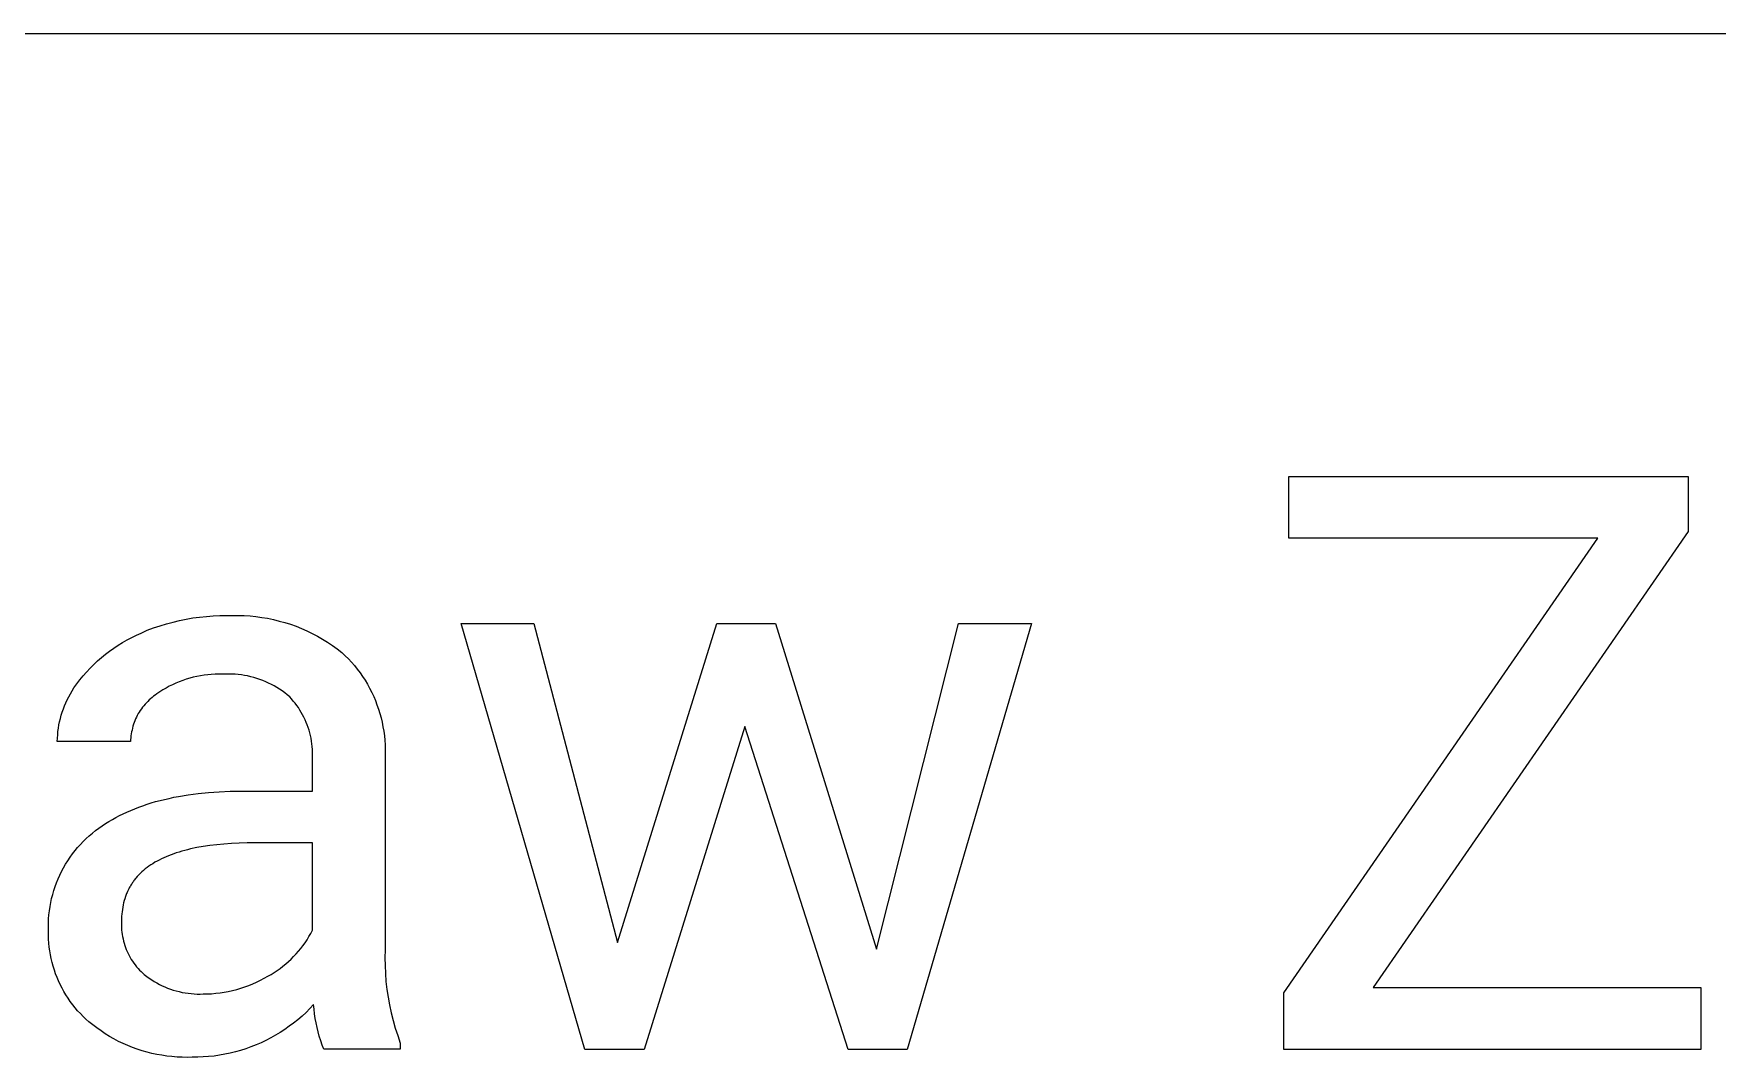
# Model space of a CAD drawing. Header units: millimetres. Extents: x -962 to 3068, y -237 to 2578.
# Drawn here: x 2133.1 to 2245.2, y 145.1 to 213.2 of the extents above; entities that cross this region are included whole.
import ezdxf

# ---------------------------------------------------------------- set-up
doc = ezdxf.new("R2010")
doc.units = ezdxf.units.MM
doc.header["$MEASUREMENT"] = 0
doc.layers.add('Domyślny', color=7, linetype='Continuous', true_color=0x000000)

msp = doc.modelspace()

# ---------------------------------------------------------------- linework, layer by layer
at = {"layer": 'Domyślny', "color": 18, "lineweight": 15, "true_color": 0x000000}
for p, q in [((3063.98, 213.22), (1544.75, 213.22)), ((2216.64, 179.62), (2216.64, 183.74)), ((2216.64, 183.74), (2243.24, 183.74)), ((2243.24, 183.74), (2243.24, 180.08)), ((2216.3, 149.36), (2237.21, 179.62)), ((2237.21, 179.62), (2216.64, 179.62)), ((2243.24, 180.08), (2222.25, 149.7)), ((2141.06, 173.65), (2141.49, 173.79)), ((2141.49, 173.79), (2141.92, 173.93)), ((2141.92, 173.93), (2142.35, 174.04)), ((2142.35, 174.04), (2142.79, 174.15)), ((2142.79, 174.15), (2143.23, 174.24)), ((2143.23, 174.24), (2143.67, 174.31)), ((2143.67, 174.31), (2144.12, 174.37)), ((2144.12, 174.37), (2144.57, 174.42)), ((2144.57, 174.42), (2145.02, 174.45)), ((2145.02, 174.45), (2145.47, 174.47)), ((2145.47, 174.47), (2145.92, 174.47)), ((2145.92, 174.47), (2146.31, 174.48)), ((2146.31, 174.48), (2146.7, 174.48)), ((2146.7, 174.48), (2147.09, 174.47)), ((2147.09, 174.47), (2147.48, 174.45)), ((2147.48, 174.45), (2147.87, 174.41)), ((2147.87, 174.41), (2148.26, 174.35)), ((2148.26, 174.35), (2148.65, 174.29)), ((2148.65, 174.29), (2149.03, 174.21)), ((2149.03, 174.21), (2149.42, 174.11)), ((2149.42, 174.11), (2149.79, 174.01)), ((2149.79, 174.01), (2150.17, 173.89)), ((2150.17, 173.89), (2150.54, 173.76)), ((2150.54, 173.76), (2150.9, 173.61)), ((2169.77, 145.58), (2161.53, 173.94)), ((2161.53, 173.94), (2166.37, 173.94)), ((2166.37, 173.94), (2171.95, 152.71)), ((2171.95, 152.71), (2178.55, 173.94)), ((2178.55, 173.94), (2182.46, 173.94)), ((2182.46, 173.94), (2189.19, 152.26)), ((2189.19, 152.26), (2194.64, 173.94)), ((2199.5, 173.94), (2191.23, 145.58)), ((2194.64, 173.94), (2199.5, 173.94)), ((2138.7, 172.5), (2138.99, 172.68)), ((2138.99, 172.68), (2139.29, 172.86)), ((2139.29, 172.86), (2139.6, 173.02)), ((2139.6, 173.02), (2139.91, 173.17)), ((2139.91, 173.17), (2140.23, 173.31)), ((2140.23, 173.31), (2140.64, 173.49)), ((2140.64, 173.49), (2141.06, 173.65)), ((2150.9, 173.61), (2151.26, 173.45)), ((2151.26, 173.45), (2151.61, 173.28)), ((2151.61, 173.28), (2151.96, 173.1)), ((2151.96, 173.1), (2152.3, 172.9)), ((2152.3, 172.9), (2152.64, 172.7)), ((2152.64, 172.7), (2152.96, 172.48)), ((2137.33, 171.45), (2137.59, 171.68)), ((2137.59, 171.68), (2137.86, 171.9)), ((2137.86, 171.9), (2138.13, 172.11)), ((2138.13, 172.11), (2138.41, 172.31)), ((2138.41, 172.31), (2138.7, 172.5)), ((2152.96, 172.48), (2153.28, 172.25)), ((2153.28, 172.25), (2153.59, 172.01)), ((2153.59, 172.01), (2153.81, 171.8)), ((2153.81, 171.8), (2154.03, 171.59)), ((2154.03, 171.59), (2154.23, 171.37)), ((2136.15, 170.19), (2136.36, 170.45)), ((2136.36, 170.45), (2136.59, 170.71)), ((2136.59, 170.71), (2136.83, 170.97)), ((2136.83, 170.97), (2137.07, 171.21)), ((2137.07, 171.21), (2137.33, 171.45)), ((2143.93, 170.42), (2143.7, 170.36)), ((2144.17, 170.46), (2143.93, 170.42)), ((2144.42, 170.5), (2144.17, 170.46)), ((2144.66, 170.53), (2144.42, 170.5)), ((2144.9, 170.55), (2144.66, 170.53)), ((2145.15, 170.56), (2144.9, 170.55)), ((2145.39, 170.57), (2145.15, 170.56)), ((2145.63, 170.56), (2145.39, 170.57)), ((2145.84, 170.57), (2145.63, 170.56)), ((2146.06, 170.58), (2145.84, 170.57)), ((2146.27, 170.57), (2146.06, 170.58)), ((2146.48, 170.56), (2146.27, 170.57)), ((2146.69, 170.54), (2146.48, 170.56)), ((2146.9, 170.52), (2146.69, 170.54)), ((2147.1, 170.49), (2146.9, 170.52)), ((2147.31, 170.45), (2147.1, 170.49)), ((2147.52, 170.4), (2147.31, 170.45)), ((2147.72, 170.35), (2147.52, 170.4)), ((2154.23, 171.37), (2154.43, 171.14)), ((2154.43, 171.14), (2154.62, 170.9)), ((2154.62, 170.9), (2154.8, 170.66)), ((2154.8, 170.66), (2154.97, 170.41)), ((2154.97, 170.41), (2155.14, 170.16)), ((2135.52, 169.27), (2135.63, 169.46)), ((2135.63, 169.46), (2135.75, 169.65)), ((2135.75, 169.65), (2135.88, 169.83)), ((2135.88, 169.83), (2136.01, 170.01)), ((2136.01, 170.01), (2136.15, 170.19)), ((2141.47, 169.39), (2141.27, 169.25)), ((2141.68, 169.52), (2141.47, 169.39)), ((2141.89, 169.64), (2141.68, 169.52)), ((2142.1, 169.76), (2141.89, 169.64)), ((2142.32, 169.87), (2142.1, 169.76)), ((2142.54, 169.97), (2142.32, 169.87)), ((2142.77, 170.07), (2142.54, 169.97)), ((2143, 170.15), (2142.77, 170.07)), ((2143.23, 170.23), (2143, 170.15)), ((2143.46, 170.3), (2143.23, 170.23)), ((2143.7, 170.36), (2143.46, 170.3)), ((2147.92, 170.29), (2147.72, 170.35)), ((2148.12, 170.22), (2147.92, 170.29)), ((2148.32, 170.15), (2148.12, 170.22)), ((2148.52, 170.07), (2148.32, 170.15)), ((2148.71, 169.98), (2148.52, 170.07)), ((2148.9, 169.89), (2148.71, 169.98)), ((2149.08, 169.79), (2148.9, 169.89)), ((2149.27, 169.68), (2149.08, 169.79)), ((2149.44, 169.57), (2149.27, 169.68)), ((2149.62, 169.45), (2149.44, 169.57)), ((2149.79, 169.32), (2149.62, 169.45)), ((2149.95, 169.19), (2149.79, 169.32)), ((2155.14, 170.16), (2155.29, 169.9)), ((2155.29, 169.9), (2155.44, 169.63)), ((2155.44, 169.63), (2155.58, 169.36)), ((2155.58, 169.36), (2155.71, 169.09)), ((2134.98, 168.05), (2135.05, 168.26)), ((2135.05, 168.26), (2135.13, 168.47)), ((2135.13, 168.47), (2135.22, 168.67)), ((2135.22, 168.67), (2135.31, 168.87)), ((2135.31, 168.87), (2135.41, 169.07)), ((2135.41, 169.07), (2135.52, 169.27)), ((2140.17, 168.16), (2140.1, 168.05)), ((2140.25, 168.27), (2140.17, 168.16)), ((2140.32, 168.37), (2140.25, 168.27)), ((2140.4, 168.47), (2140.32, 168.37)), ((2140.49, 168.57), (2140.4, 168.47)), ((2140.58, 168.67), (2140.49, 168.57)), ((2140.67, 168.76), (2140.58, 168.67)), ((2140.76, 168.85), (2140.67, 168.76)), ((2140.86, 168.93), (2140.76, 168.85)), ((2140.96, 169.02), (2140.86, 168.93)), ((2141.06, 169.1), (2140.96, 169.02)), ((2141.16, 169.17), (2141.06, 169.1)), ((2141.27, 169.25), (2141.16, 169.17)), ((2150.12, 169.06), (2149.95, 169.19)), ((2150.24, 168.92), (2150.12, 169.06)), ((2150.36, 168.78), (2150.24, 168.92)), ((2150.48, 168.64), (2150.36, 168.78)), ((2150.59, 168.49), (2150.48, 168.64)), ((2150.7, 168.34), (2150.59, 168.49)), ((2150.8, 168.18), (2150.7, 168.34)), ((2150.89, 168.02), (2150.8, 168.18)), ((2155.71, 169.09), (2155.83, 168.81)), ((2155.83, 168.81), (2155.93, 168.53)), ((2155.93, 168.53), (2156.03, 168.24)), ((2156.03, 168.24), (2156.12, 167.95)), ((2134.72, 166.97), (2134.75, 167.19)), ((2134.75, 167.19), (2134.8, 167.4)), ((2134.8, 167.4), (2134.85, 167.62)), ((2134.85, 167.62), (2134.91, 167.84)), ((2134.91, 167.84), (2134.98, 168.05)), ((2139.68, 167.1), (2139.65, 166.98)), ((2139.72, 167.23), (2139.68, 167.1)), ((2139.76, 167.35), (2139.72, 167.23)), ((2139.81, 167.47), (2139.76, 167.35)), ((2139.86, 167.59), (2139.81, 167.47)), ((2139.91, 167.71), (2139.86, 167.59)), ((2139.97, 167.82), (2139.91, 167.71)), ((2140.04, 167.94), (2139.97, 167.82)), ((2140.1, 168.05), (2140.04, 167.94)), ((2150.98, 167.86), (2150.89, 168.02)), ((2151.07, 167.7), (2150.98, 167.86)), ((2151.15, 167.53), (2151.07, 167.7)), ((2151.22, 167.36), (2151.15, 167.53)), ((2151.29, 167.19), (2151.22, 167.36)), ((2151.35, 167.01), (2151.29, 167.19)), ((2156.12, 167.95), (2156.2, 167.66)), ((2156.2, 167.66), (2156.27, 167.37)), ((2156.27, 167.37), (2156.33, 167.07)), ((2156.33, 167.07), (2156.38, 166.77)), ((2180.42, 167.08), (2173.71, 145.58)), ((2187.3, 145.58), (2180.42, 167.08)), ((2134.64, 166.08), (2134.65, 166.3)), ((2139.53, 166.08), (2134.64, 166.08)), ((2134.65, 166.3), (2134.67, 166.52)), ((2134.67, 166.52), (2134.69, 166.75)), ((2134.69, 166.75), (2134.72, 166.97)), ((2139.54, 166.34), (2139.53, 166.21)), ((2139.53, 166.21), (2139.53, 166.08)), ((2139.55, 166.47), (2139.54, 166.34)), ((2139.57, 166.6), (2139.55, 166.47)), ((2139.59, 166.72), (2139.57, 166.6)), ((2139.62, 166.85), (2139.59, 166.72)), ((2139.65, 166.98), (2139.62, 166.85)), ((2151.41, 166.84), (2151.35, 167.01)), ((2151.46, 166.66), (2151.41, 166.84)), ((2151.5, 166.48), (2151.46, 166.66)), ((2151.54, 166.3), (2151.5, 166.48)), ((2151.57, 166.11), (2151.54, 166.3)), ((2151.6, 165.93), (2151.57, 166.11)), ((2151.62, 165.75), (2151.6, 165.93)), ((2156.38, 166.77), (2156.42, 166.47)), ((2156.42, 166.47), (2156.45, 166.17)), ((2156.45, 166.17), (2156.47, 165.87)), ((2151.63, 165.56), (2151.62, 165.75)), ((2151.64, 165.38), (2151.63, 165.56)), ((2151.63, 165.01), (2151.64, 165.19)), ((2151.63, 162.78), (2151.63, 165.01)), ((2151.64, 165.19), (2151.64, 165.38)), ((2156.47, 165.87), (2156.48, 165.56)), ((2156.48, 165.56), (2156.48, 165.26)), ((2156.48, 165.26), (2156.48, 152.22)), ((2143.36, 162.54), (2144.03, 162.62)), ((2144.03, 162.62), (2144.72, 162.69)), ((2144.72, 162.69), (2145.43, 162.74)), ((2145.43, 162.74), (2146.16, 162.77)), ((2146.16, 162.77), (2146.91, 162.78)), ((2146.91, 162.78), (2151.63, 162.78)), ((2139.28, 161.39), (2139.54, 161.5)), ((2139.54, 161.5), (2139.8, 161.61)), ((2139.8, 161.61), (2140.07, 161.71)), ((2140.07, 161.71), (2140.34, 161.81)), ((2140.34, 161.81), (2140.62, 161.91)), ((2140.62, 161.91), (2140.9, 162)), ((2140.9, 162), (2141.19, 162.08)), ((2141.19, 162.08), (2141.49, 162.16)), ((2141.49, 162.16), (2141.78, 162.23)), ((2141.78, 162.23), (2142.09, 162.3)), ((2142.09, 162.3), (2142.4, 162.37)), ((2142.4, 162.37), (2142.71, 162.43)), ((2142.71, 162.43), (2143.36, 162.54)), ((2137.2, 160.16), (2137.42, 160.32)), ((2137.42, 160.32), (2137.63, 160.47)), ((2137.63, 160.47), (2137.85, 160.62)), ((2137.85, 160.62), (2138.08, 160.76)), ((2138.08, 160.76), (2138.31, 160.89)), ((2138.31, 160.89), (2138.54, 161.03)), ((2138.54, 161.03), (2138.78, 161.15)), ((2138.78, 161.15), (2139.03, 161.27)), ((2139.03, 161.27), (2139.28, 161.39)), ((2136, 159.03), (2136.18, 159.23)), ((2136.18, 159.23), (2136.37, 159.43)), ((2136.37, 159.43), (2136.57, 159.62)), ((2136.57, 159.62), (2136.77, 159.81)), ((2136.77, 159.81), (2136.98, 159.99)), ((2136.98, 159.99), (2137.2, 160.16)), ((2145.26, 159.21), (2144.8, 159.16)), ((2145.74, 159.26), (2145.26, 159.21)), ((2146.24, 159.3), (2145.74, 159.26)), ((2146.75, 159.32), (2146.24, 159.3)), ((2147.28, 159.34), (2146.75, 159.32)), ((2147.83, 159.34), (2147.28, 159.34)), ((2151.63, 159.34), (2147.83, 159.34)), ((2151.63, 153.52), (2151.63, 159.34)), ((2135.2, 157.92), (2135.34, 158.15)), ((2135.34, 158.15), (2135.5, 158.38)), ((2135.5, 158.38), (2135.66, 158.6)), ((2135.66, 158.6), (2135.83, 158.82)), ((2135.83, 158.82), (2136, 159.03)), ((2141.29, 158.12), (2141.14, 158.04)), ((2141.43, 158.19), (2141.29, 158.12)), ((2141.58, 158.27), (2141.43, 158.19)), ((2141.74, 158.34), (2141.58, 158.27)), ((2141.89, 158.41), (2141.74, 158.34)), ((2142.06, 158.48), (2141.89, 158.41)), ((2142.22, 158.54), (2142.06, 158.48)), ((2142.4, 158.61), (2142.22, 158.54)), ((2142.57, 158.67), (2142.4, 158.61)), ((2142.75, 158.72), (2142.57, 158.67)), ((2142.94, 158.78), (2142.75, 158.72)), ((2143.13, 158.83), (2142.94, 158.78)), ((2143.32, 158.88), (2143.13, 158.83)), ((2143.52, 158.93), (2143.32, 158.88)), ((2143.93, 159.02), (2143.52, 158.93)), ((2144.36, 159.09), (2143.93, 159.02)), ((2144.8, 159.16), (2144.36, 159.09)), ((2134.59, 156.68), (2134.7, 156.94)), ((2134.7, 156.94), (2134.81, 157.19)), ((2134.81, 157.19), (2134.93, 157.44)), ((2134.93, 157.44), (2135.06, 157.68)), ((2135.06, 157.68), (2135.2, 157.92)), ((2139.88, 156.98), (2139.83, 156.93)), ((2139.97, 157.09), (2139.88, 156.98)), ((2140.07, 157.2), (2139.97, 157.09)), ((2140.17, 157.3), (2140.07, 157.2)), ((2140.28, 157.4), (2140.17, 157.3)), ((2140.39, 157.5), (2140.28, 157.4)), ((2140.5, 157.6), (2140.39, 157.5)), ((2140.62, 157.69), (2140.5, 157.6)), ((2140.75, 157.78), (2140.62, 157.69)), ((2140.88, 157.87), (2140.75, 157.78)), ((2141.01, 157.95), (2140.88, 157.87)), ((2141.14, 158.04), (2141.01, 157.95)), ((2134.27, 155.63), (2134.34, 155.9)), ((2134.34, 155.9), (2134.41, 156.16)), ((2134.41, 156.16), (2134.5, 156.42)), ((2134.5, 156.42), (2134.59, 156.68)), ((2139.24, 155.89), (2139.19, 155.76)), ((2139.26, 155.96), (2139.24, 155.89)), ((2139.29, 156.03), (2139.26, 155.96)), ((2139.32, 156.09), (2139.29, 156.03)), ((2139.35, 156.15), (2139.32, 156.09)), ((2139.38, 156.22), (2139.35, 156.15)), ((2139.41, 156.28), (2139.38, 156.22)), ((2139.44, 156.34), (2139.41, 156.28)), ((2139.48, 156.4), (2139.44, 156.34)), ((2139.51, 156.46), (2139.48, 156.4)), ((2139.55, 156.52), (2139.51, 156.46)), ((2139.59, 156.58), (2139.55, 156.52)), ((2139.63, 156.64), (2139.59, 156.58)), ((2139.66, 156.7), (2139.63, 156.64)), ((2139.71, 156.76), (2139.66, 156.7)), ((2139.75, 156.82), (2139.71, 156.76)), ((2139.79, 156.87), (2139.75, 156.82)), ((2139.83, 156.93), (2139.79, 156.87)), ((2134.09, 154.55), (2134.12, 154.82)), ((2134.12, 154.82), (2134.16, 155.09)), ((2134.16, 155.09), (2134.21, 155.36)), ((2134.21, 155.36), (2134.27, 155.63)), ((2138.96, 154.75), (2138.94, 154.6)), ((2138.98, 154.9), (2138.96, 154.75)), ((2139, 155.05), (2138.98, 154.9)), ((2139.03, 155.2), (2139, 155.05)), ((2139.06, 155.34), (2139.03, 155.2)), ((2139.1, 155.49), (2139.06, 155.34)), ((2139.14, 155.62), (2139.1, 155.49)), ((2139.19, 155.76), (2139.14, 155.62)), ((2134.06, 154), (2134.07, 154.27)), ((2134.06, 153.73), (2134.06, 154)), ((2134.07, 153.45), (2134.06, 153.73)), ((2134.07, 154.27), (2134.09, 154.55)), ((2138.93, 154.28), (2138.92, 154.12)), ((2138.92, 154.12), (2138.92, 153.97)), ((2138.92, 153.97), (2138.92, 153.83)), ((2138.92, 153.83), (2138.92, 153.68)), ((2138.92, 153.68), (2138.93, 153.53)), ((2138.94, 154.6), (2138.93, 154.44)), ((2138.93, 154.44), (2138.93, 154.28)), ((2134.06, 153.19), (2134.07, 153.45)), ((2134.07, 152.93), (2134.06, 153.19)), ((2134.09, 152.66), (2134.07, 152.93)), ((2134.11, 152.4), (2134.09, 152.66)), ((2138.93, 153.53), (2138.95, 153.38)), ((2138.95, 153.38), (2138.96, 153.23)), ((2138.96, 153.23), (2138.99, 153.09)), ((2138.99, 153.09), (2139.02, 152.94)), ((2139.02, 152.94), (2139.05, 152.8)), ((2139.05, 152.8), (2139.09, 152.66)), ((2139.09, 152.66), (2139.14, 152.51)), ((2139.14, 152.51), (2139.18, 152.37)), ((2150.86, 152.3), (2151, 152.49)), ((2151, 152.49), (2151.14, 152.69)), ((2151.14, 152.69), (2151.28, 152.89)), ((2151.28, 152.89), (2151.4, 153.1)), ((2151.4, 153.1), (2151.52, 153.3)), ((2151.52, 153.3), (2151.63, 153.52)), ((2134.15, 152.14), (2134.11, 152.4)), ((2134.19, 151.89), (2134.15, 152.14)), ((2134.24, 151.63), (2134.19, 151.89)), ((2134.3, 151.37), (2134.24, 151.63)), ((2134.37, 151.12), (2134.3, 151.37)), ((2139.18, 152.37), (2139.24, 152.23)), ((2139.24, 152.23), (2139.3, 152.1)), ((2139.3, 152.1), (2139.36, 151.96)), ((2139.36, 151.96), (2139.43, 151.83)), ((2139.43, 151.83), (2139.5, 151.7)), ((2139.5, 151.7), (2139.57, 151.57)), ((2139.57, 151.57), (2139.65, 151.45)), ((2139.65, 151.45), (2139.74, 151.33)), ((2149.86, 151.27), (2150.04, 151.43)), ((2150.04, 151.43), (2150.21, 151.59)), ((2150.21, 151.59), (2150.38, 151.76)), ((2150.38, 151.76), (2150.55, 151.94)), ((2150.55, 151.94), (2150.71, 152.12)), ((2150.71, 152.12), (2150.86, 152.3)), ((2156.48, 152.22), (2156.46, 151.69)), ((2156.46, 151.69), (2156.47, 151.16)), ((2134.45, 150.87), (2134.37, 151.12)), ((2134.53, 150.62), (2134.45, 150.87)), ((2134.63, 150.38), (2134.53, 150.62)), ((2134.73, 150.14), (2134.63, 150.38)), ((2139.74, 151.33), (2139.83, 151.21)), ((2139.83, 151.21), (2139.92, 151.09)), ((2139.92, 151.09), (2140.02, 150.98)), ((2140.02, 150.98), (2140.12, 150.87)), ((2140.12, 150.87), (2140.22, 150.77)), ((2140.22, 150.77), (2140.33, 150.66)), ((2140.33, 150.66), (2140.44, 150.57)), ((2140.44, 150.57), (2140.6, 150.44)), ((2140.6, 150.44), (2140.76, 150.32)), ((2140.76, 150.32), (2140.93, 150.21)), ((2140.93, 150.21), (2141.09, 150.11)), ((2148.17, 150.19), (2148.42, 150.32)), ((2148.42, 150.32), (2148.67, 150.46)), ((2148.67, 150.46), (2148.88, 150.58)), ((2148.88, 150.58), (2149.08, 150.7)), ((2149.08, 150.7), (2149.28, 150.83)), ((2149.28, 150.83), (2149.48, 150.97)), ((2149.48, 150.97), (2149.67, 151.12)), ((2149.67, 151.12), (2149.86, 151.27)), ((2156.47, 151.16), (2156.49, 150.63)), ((2156.49, 150.63), (2156.53, 150.11)), ((2134.84, 149.9), (2134.73, 150.14)), ((2134.96, 149.66), (2134.84, 149.9)), ((2135.09, 149.43), (2134.96, 149.66)), ((2135.22, 149.21), (2135.09, 149.43)), ((2135.36, 148.99), (2135.22, 149.21)), ((2141.09, 150.11), (2141.27, 150.01)), ((2141.27, 150.01), (2141.44, 149.91)), ((2141.44, 149.91), (2141.62, 149.82)), ((2141.62, 149.82), (2141.81, 149.74)), ((2141.81, 149.74), (2141.99, 149.67)), ((2141.99, 149.67), (2142.18, 149.6)), ((2142.18, 149.6), (2142.37, 149.53)), ((2142.37, 149.53), (2142.56, 149.48)), ((2142.56, 149.48), (2142.76, 149.43)), ((2142.76, 149.43), (2142.95, 149.38)), ((2142.95, 149.38), (2143.15, 149.35)), ((2143.15, 149.35), (2143.35, 149.32)), ((2143.35, 149.32), (2143.55, 149.3)), ((2143.55, 149.3), (2143.75, 149.28)), ((2143.75, 149.28), (2143.95, 149.27)), ((2143.95, 149.27), (2144.15, 149.27)), ((2144.15, 149.27), (2144.35, 149.28)), ((2144.35, 149.28), (2144.63, 149.28)), ((2144.63, 149.28), (2144.91, 149.29)), ((2144.91, 149.29), (2145.19, 149.32)), ((2145.19, 149.32), (2145.48, 149.35)), ((2145.48, 149.35), (2145.76, 149.39)), ((2145.76, 149.39), (2146.03, 149.44)), ((2146.03, 149.44), (2146.31, 149.51)), ((2146.31, 149.51), (2146.59, 149.58)), ((2146.59, 149.58), (2146.86, 149.65)), ((2146.86, 149.65), (2147.13, 149.74)), ((2147.13, 149.74), (2147.39, 149.84)), ((2147.39, 149.84), (2147.66, 149.95)), ((2147.66, 149.95), (2147.91, 150.06)), ((2147.91, 150.06), (2148.17, 150.19)), ((2156.53, 150.11), (2156.59, 149.58)), ((2156.59, 149.58), (2156.67, 149.06)), ((2216.3, 145.58), (2216.3, 149.36)), ((2222.25, 149.7), (2244.08, 149.7)), ((2244.08, 149.7), (2244.08, 145.58)), ((2135.51, 148.77), (2135.36, 148.99)), ((2135.67, 148.56), (2135.51, 148.77)), ((2135.83, 148.36), (2135.67, 148.56)), ((2136, 148.16), (2135.83, 148.36)), ((2136.18, 147.97), (2136, 148.16)), ((2151.21, 148.05), (2150.94, 147.8)), ((2151.46, 148.3), (2151.21, 148.05)), ((2151.71, 148.57), (2151.46, 148.3)), ((2151.74, 148.26), (2151.71, 148.57)), ((2151.77, 147.95), (2151.74, 148.26)), ((2156.67, 149.06), (2156.76, 148.54)), ((2156.76, 148.54), (2156.87, 148.02)), ((2156.87, 148.02), (2157, 147.51)), ((2136.36, 147.78), (2136.18, 147.97)), ((2136.55, 147.6), (2136.36, 147.78)), ((2136.75, 147.42), (2136.55, 147.6)), ((2137.01, 147.21), (2136.75, 147.42)), ((2137.28, 147.01), (2137.01, 147.21)), ((2137.56, 146.81), (2137.28, 147.01)), ((2149.79, 146.91), (2149.49, 146.71)), ((2150.09, 147.12), (2149.79, 146.91)), ((2150.38, 147.34), (2150.09, 147.12)), ((2150.66, 147.56), (2150.38, 147.34)), ((2150.94, 147.8), (2150.66, 147.56)), ((2151.82, 147.65), (2151.77, 147.95)), ((2151.87, 147.35), (2151.82, 147.65)), ((2151.94, 147.05), (2151.87, 147.35)), ((2152.01, 146.75), (2151.94, 147.05)), ((2157, 147.51), (2157.14, 147)), ((2157.14, 147), (2157.31, 146.5)), ((2137.84, 146.62), (2137.56, 146.81)), ((2138.13, 146.45), (2137.84, 146.62)), ((2138.42, 146.28), (2138.13, 146.45)), ((2138.72, 146.12), (2138.42, 146.28)), ((2139.03, 145.98), (2138.72, 146.12)), ((2139.34, 145.84), (2139.03, 145.98)), ((2139.65, 145.71), (2139.34, 145.84)), ((2147.54, 145.75), (2147.2, 145.63)), ((2147.88, 145.88), (2147.54, 145.75)), ((2148.21, 146.03), (2147.88, 145.88)), ((2148.54, 146.18), (2148.21, 146.03)), ((2148.86, 146.35), (2148.54, 146.18)), ((2149.18, 146.53), (2148.86, 146.35)), ((2149.49, 146.71), (2149.18, 146.53)), ((2152.09, 146.46), (2152.01, 146.75)), ((2152.19, 146.16), (2152.09, 146.46)), ((2152.29, 145.87), (2152.19, 146.16)), ((2152.4, 145.59), (2152.29, 145.87)), ((2157.31, 146.5), (2157.48, 146)), ((2157.48, 146), (2157.48, 145.59)), ((2139.97, 145.6), (2139.65, 145.71)), ((2140.29, 145.49), (2139.97, 145.6)), ((2140.62, 145.4), (2140.29, 145.49)), ((2140.95, 145.32), (2140.62, 145.4)), ((2141.28, 145.25), (2140.95, 145.32)), ((2141.61, 145.19), (2141.28, 145.25)), ((2141.94, 145.14), (2141.61, 145.19)), ((2142.28, 145.1), (2141.94, 145.14)), ((2142.62, 145.07), (2142.28, 145.1)), ((2142.96, 145.06), (2142.62, 145.07)), ((2143.3, 145.05), (2142.96, 145.06)), ((2143.63, 145.06), (2143.3, 145.05)), ((2144, 145.06), (2143.63, 145.06)), ((2144.36, 145.08), (2144, 145.06)), ((2144.72, 145.11), (2144.36, 145.08)), ((2145.08, 145.14), (2144.72, 145.11)), ((2145.44, 145.2), (2145.08, 145.14)), ((2145.8, 145.26), (2145.44, 145.2)), ((2146.15, 145.33), (2145.8, 145.26)), ((2146.51, 145.42), (2146.15, 145.33)), ((2146.85, 145.52), (2146.51, 145.42)), ((2147.2, 145.63), (2146.85, 145.52)), ((2157.48, 145.59), (2152.4, 145.59)), ((2173.71, 145.58), (2169.77, 145.58)), ((2191.23, 145.58), (2187.3, 145.58)), ((2244.08, 145.58), (2216.3, 145.58))]:
    msp.add_line(p, q, dxfattribs=at)

doc.saveas('drawing.dxf')
